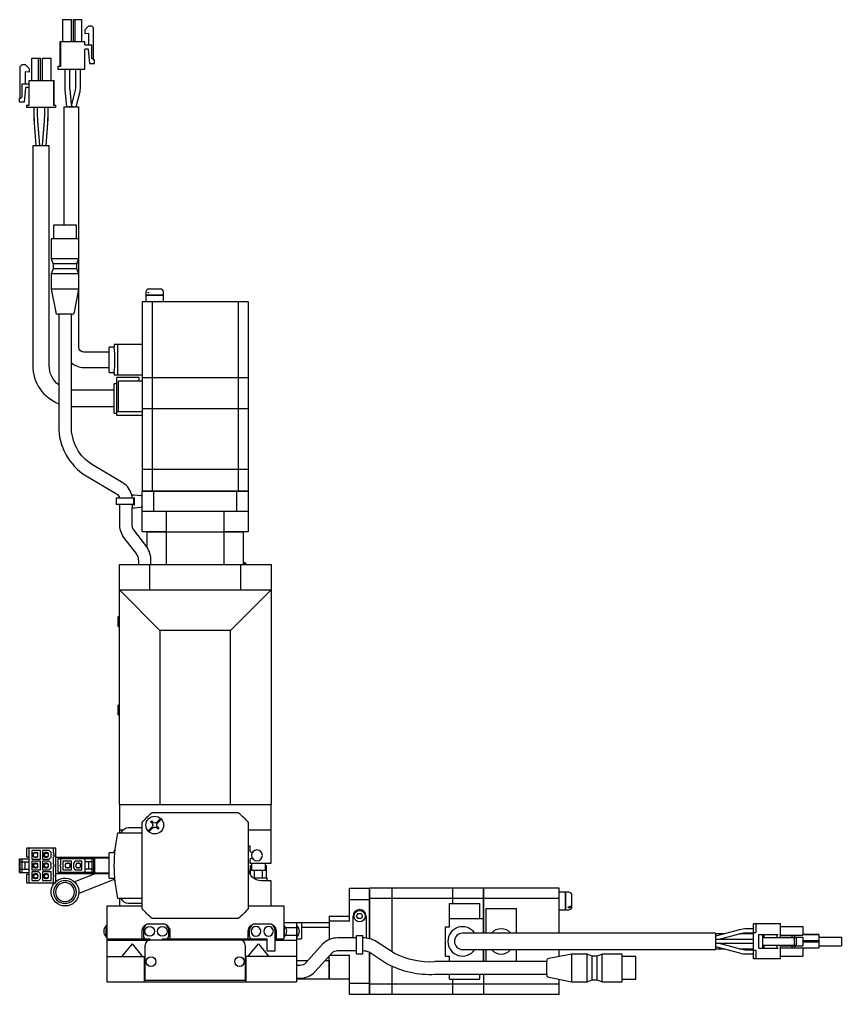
# Model space of a CAD drawing. Extents: x 0 to 1331, y -8 to 1030.
# Drawn here: x 1005.5 to 1330.6, y 325.6 to 711.2 of the extents above; entities that cross this region are included whole.
import ezdxf

# ---------------------------------------------------------------- set-up
doc = ezdxf.new("R2010")
doc.units = 0
doc.header["$LTSCALE"] = 0.5
doc.layers.add('MSM_CONTINUOUS', color=7, linetype='CONTINUOUS')

msp = doc.modelspace()

# ---------------------------------------------------------------- linework, layer by layer
at = {"layer": 'MSM_CONTINUOUS'}
for p, q in [((1022.58, 702.34), (1022.58, 711.24)), ((1022.58, 702.34), (1022.58, 711.24)), ((1022.58, 711.24), (1025.98, 711.24)), ((1025.98, 702.34), (1025.98, 711.24)), ((1026.78, 702.34), (1026.78, 711.24)), ((1026.78, 711.24), (1030.18, 711.24)), ((1026.78, 702.34), (1026.78, 711.24)), ((1027.53, 702.34), (1027.53, 711.24)), ((1030.18, 702.34), (1030.18, 711.24)), ((1032.78, 708.64), (1031.28, 707.14)), ((1032.78, 708.64), (1031.28, 707.14)), ((1031.28, 707.14), (1031.28, 705.64)), ((1031.28, 707.14), (1031.28, 705.64)), ((1031.28, 705.64), (1032.78, 705.77)), ((1034.08, 708.64), (1032.78, 708.64)), ((1032.78, 705.77), (1032.78, 701.09)), ((1032.78, 705.77), (1032.78, 701.09)), ((1034.78, 707.94), (1034.08, 708.64)), ((1034.78, 695.34), (1034.78, 707.94)), ((1021.68, 702.34), (1021.43, 702.34)), ((1021.43, 702.34), (1021.43, 692.64)), ((1021.68, 702.34), (1021.68, 692.64)), ((1031.28, 702.34), (1021.68, 702.34)), ((1021.68, 702.34), (1021.68, 692.64)), ((1031.28, 701.39), (1031.28, 702.34)), ((1031.28, 691.64), (1031.28, 699.29)), ((1034.08, 701.09), (1031.58, 701.09)), ((1031.58, 699.59), (1032.48, 699.59)), ((1032.68, 699.41), (1033.17, 693.84)), ((1032.68, 699.41), (1032.78, 698.25)), ((1032.68, 699.41), (1033.17, 693.84)), ((1032.68, 699.41), (1032.78, 698.25)), ((1032.78, 698.25), (1032.78, 698.25)), ((1034.08, 695.84), (1034.08, 701.09)), ((1010.38, 695.99), (1013.78, 695.99)), ((1010.38, 687.09), (1010.38, 695.99)), ((1013.03, 687.09), (1013.03, 695.99)), ((1013.78, 687.09), (1013.78, 695.99)), ((1014.58, 687.09), (1014.58, 695.99)), ((1014.58, 695.99), (1017.98, 695.99)), ((1017.98, 687.09), (1017.98, 695.99)), ((1034.78, 695.34), (1034.08, 695.84)), ((1035.08, 695.34), (1034.78, 695.34)), ((1035.08, 693.84), (1035.08, 695.34)), ((1005.78, 692.69), (1006.48, 693.39)), ((1005.78, 680.09), (1005.78, 692.69)), ((1006.48, 693.39), (1007.78, 693.39)), ((1007.78, 693.39), (1009.28, 691.89)), ((1009.28, 690.39), (1007.78, 690.52)), ((1007.78, 690.52), (1007.78, 685.84)), ((1009.28, 691.89), (1009.28, 690.39)), ((1020.68, 692.64), (1020.68, 691.64)), ((1021.68, 692.64), (1020.68, 692.64)), ((1020.68, 692.64), (1020.68, 691.64)), ((1020.68, 691.64), (1031.28, 691.64)), ((1023.45, 691.64), (1023.45, 683.73)), ((1025.45, 683.73), (1025.45, 691.64)), ((1027.65, 691.64), (1027.65, 684.28)), ((1029.65, 684.28), (1029.65, 691.64)), ((1033.17, 693.84), (1035.08, 693.84)), ((1009.28, 677.39), (1009.28, 687.09)), ((1009.28, 687.09), (1019.13, 687.09)), ((1018.88, 687.09), (1018.88, 677.39)), ((1019.13, 677.39), (1019.13, 687.09)), ((1006.48, 680.59), (1006.48, 685.84)), ((1006.48, 685.84), (1008.98, 685.84)), ((1007.88, 684.16), (1007.39, 678.59)), ((1008.98, 684.34), (1008.08, 684.34)), ((1023.45, 683.73), (1023.47, 683.45)), ((1023.47, 683.45), (1024.13, 676.64)), ((1025.46, 683.64), (1025.45, 683.73)), ((1026.04, 677.58), (1025.46, 683.64)), ((1027.53, 683.27), (1026.04, 677.58)), ((1027.65, 684.28), (1027.53, 683.27)), ((1027.86, 676.64), (1029.46, 682.77)), ((1029.46, 682.77), (1029.65, 684.28)), ((1005.48, 678.59), (1005.48, 680.09)), ((1005.48, 680.09), (1005.78, 680.09)), ((1005.78, 680.09), (1006.48, 680.59)), ((1007.39, 678.59), (1005.48, 678.59)), ((1008.28, 677.39), (1008.28, 676.39)), ((1008.28, 677.39), (1009.28, 677.39)), ((1019.88, 676.39), (1008.28, 676.39)), ((1011.15, 676.39), (1011.15, 672.76)), ((1012.65, 673.75), (1012.65, 676.39)), ((1015.35, 676.39), (1015.35, 673.76)), ((1016.85, 672.79), (1016.85, 676.39)), ((1018.88, 677.39), (1019.88, 677.39)), ((1019.88, 676.39), (1019.88, 677.39)), ((1022.98, 676.64), (1028.98, 676.64)), ((1022.98, 676.64), (1022.98, 629.94)), ((1026.13, 676.73), (1025.13, 676.64)), ((1026.04, 677.58), (1025.99, 676.86)), ((1026.12, 676.82), (1025.99, 676.86)), ((1026.83, 676.64), (1025.99, 676.86)), ((1025.99, 676.86), (1026.12, 676.82)), ((1026.12, 676.82), (1026.83, 676.64)), ((1026.13, 676.73), (1026.12, 676.82)), ((1028.98, 624.44), (1028.98, 676.64)), ((1011.15, 673.75), (1011.26, 671.02)), ((1011.18, 671.96), (1011.98, 661.39)), ((1012.75, 671.13), (1012.65, 673.75)), ((1013.48, 661.44), (1012.75, 671.13)), ((1015.25, 671.13), (1014.48, 661.45)), ((1015.35, 673.76), (1015.25, 671.13)), ((1015.98, 661.39), (1016.82, 671.93)), ((1016.75, 671.01), (1016.85, 673.76)), ((1010.73, 661.39), (1017.23, 661.39)), ((1010.73, 661.39), (1010.73, 574.39)), ((1013.48, 661.44), (1013.45, 661.39)), ((1017.23, 574.39), (1017.23, 661.39)), ((1027.98, 629.94), (1018.98, 629.94)), ((1018.98, 629.94), (1018.98, 624.44)), ((1027.98, 624.44), (1027.98, 629.94)), ((1028.98, 624.44), (1017.98, 624.44)), ((1017.98, 624.44), (1017.98, 616.64)), ((1028.98, 616.64), (1028.98, 624.44)), ((1028.98, 616.64), (1017.98, 616.64)), ((1017.98, 616.64), (1018.83, 614.64)), ((1028.13, 614.64), (1018.83, 614.64)), ((1018.83, 614.64), (1018.83, 612.64)), ((1028.13, 614.64), (1028.98, 616.64)), ((1028.13, 612.64), (1028.13, 614.64)), ((1028.98, 610.64), (1028.98, 616.64)), ((1018.83, 612.64), (1017.98, 610.64)), ((1028.98, 610.64), (1017.98, 610.64)), ((1017.98, 610.64), (1017.98, 604.64)), ((1028.13, 612.64), (1018.83, 612.64)), ((1028.98, 610.64), (1028.13, 612.64)), ((1028.98, 604.64), (1028.98, 610.64)), ((1028.98, 604.64), (1017.98, 604.64)), ((1017.98, 604.64), (1019.79, 595.45)), ((1027.17, 595.45), (1028.98, 604.64)), ((1028.98, 581.64), (1028.98, 604.64)), ((1055.48, 603.34), (1055.48, 602.19)), ((1062.48, 602.19), (1055.48, 602.19)), ((1062.48, 602.14), (1055.48, 602.14)), ((1055.48, 602.14), (1055.48, 599.64)), ((1055.53, 602.19), (1055.53, 602.14)), ((1056.33, 603.14), (1056.33, 603.34)), ((1056.69, 603.14), (1056.33, 603.14)), ((1056.69, 603.14), (1056.69, 603.34)), ((1061.18, 604.64), (1056.78, 604.64)), ((1062.43, 602.14), (1062.43, 602.19)), ((1062.48, 602.19), (1062.48, 603.34)), ((1062.48, 599.64), (1062.48, 602.14)), ((1095.98, 599.64), (1053.98, 599.64)), ((1053.98, 599.64), (1053.98, 569.69)), ((1058.01, 599.64), (1058.01, 569.69)), ((1091.95, 599.64), (1091.95, 569.69)), ((1095.98, 599.64), (1095.98, 569.69)), ((1026.19, 594.64), (1020.77, 594.64)), ((1020.98, 594.64), (1020.98, 550.44)), ((1025.98, 550.44), (1025.98, 594.64)), ((1053.98, 582.64), (1042.98, 582.64)), ((1042.98, 582.64), (1042.98, 581.64)), ((1044.41, 570.64), (1044.41, 582.64)), ((1040.98, 579.64), (1030.98, 579.64)), ((1040.98, 571.64), (1040.98, 581.64)), ((1042.98, 581.64), (1040.98, 581.64)), ((1030.98, 573.64), (1040.98, 573.64)), ((1040.98, 571.64), (1042.98, 571.64)), ((1042.98, 571.64), (1042.98, 570.64)), ((1053.98, 570.64), (1042.98, 570.64)), ((1042.98, 555.57), (1042.98, 567.21)), ((1043.98, 567.21), (1042.98, 567.21)), ((1052.78, 569.64), (1043.98, 569.64)), ((1043.98, 554.64), (1043.98, 569.64)), ((1044.58, 556.14), (1044.58, 568.14)), ((1053.98, 568.14), (1044.58, 568.14)), ((1052.78, 568.14), (1052.78, 569.64)), ((1053.98, 569.69), (1095.98, 569.69)), ((1053.98, 569.64), (1053.98, 533.39)), ((1053.98, 569.64), (1095.98, 569.64)), ((1054.03, 569.69), (1054.03, 569.64)), ((1058.01, 569.64), (1058.01, 557.39)), ((1058.27, 569.69), (1058.27, 569.64)), ((1091.69, 569.69), (1091.69, 569.64)), ((1091.95, 569.64), (1091.95, 557.39)), ((1095.93, 569.69), (1095.93, 569.64)), ((1095.98, 569.64), (1095.98, 557.39)), ((1042.98, 564.64), (1026.98, 564.64)), ((1026.98, 558.14), (1042.98, 558.14)), ((1042.98, 555.57), (1043.98, 555.57)), ((1053.98, 556.14), (1043.98, 556.14)), ((1053.98, 557.39), (1095.98, 557.39)), ((1053.98, 557.34), (1095.98, 557.34)), ((1054.03, 557.39), (1054.03, 557.34)), ((1058.01, 557.34), (1058.01, 533.39)), ((1058.27, 557.39), (1058.27, 557.34)), ((1091.69, 557.39), (1091.69, 557.34)), ((1091.95, 557.34), (1091.95, 533.39)), ((1095.93, 557.39), (1095.93, 557.34)), ((1095.98, 557.34), (1095.98, 533.39)), ((1053.98, 554.64), (1043.98, 554.64)), ((1046.38, 527.96), (1034.38, 535.08)), ((1053.98, 533.39), (1095.98, 533.39)), ((1053.98, 533.34), (1053.98, 524.64)), ((1053.98, 533.34), (1095.98, 533.34)), ((1054.03, 533.39), (1054.03, 533.34)), ((1058.01, 533.34), (1058.01, 524.64)), ((1058.27, 533.39), (1058.27, 533.34)), ((1091.69, 533.39), (1091.69, 533.34)), ((1091.95, 533.34), (1091.95, 524.64)), ((1095.93, 533.39), (1095.93, 533.34)), ((1095.98, 533.34), (1095.98, 524.64)), ((1031.83, 530.78), (1043.83, 523.66)), ((1095.98, 524.64), (1053.98, 524.64)), ((1054.08, 524.64), (1053.98, 524.54)), ((1058.48, 524.54), (1053.98, 524.54)), ((1053.98, 508.64), (1053.98, 524.54)), ((1058.48, 524.54), (1058.52, 524.64)), ((1058.48, 524.54), (1058.48, 516.64)), ((1091.48, 524.54), (1058.48, 524.54)), ((1091.48, 524.54), (1091.44, 524.64)), ((1091.48, 516.64), (1091.48, 524.54)), ((1095.98, 524.54), (1091.48, 524.54)), ((1095.98, 524.54), (1095.88, 524.64)), ((1095.98, 524.54), (1095.98, 508.64)), ((1050.71, 521.89), (1043.71, 521.89)), ((1043.71, 521.89), (1043.71, 519.39)), ((1049.79, 523.24), (1050.88, 523.24)), ((1049.84, 523.06), (1049.89, 522.74)), ((1049.89, 522.74), (1049.98, 521.89)), ((1050.71, 519.39), (1050.71, 521.89)), ((1050.88, 523.24), (1053.52, 523.01)), ((1050.88, 522.24), (1050.88, 519.03)), ((1050.71, 519.39), (1043.71, 519.39)), ((1044.71, 519.39), (1045.01, 519.39)), ((1045.01, 519.39), (1045.01, 511.91)), ((1049.99, 519.39), (1049.99, 518.57)), ((1049.99, 518.57), (1050.01, 518.2)), ((1050.88, 518.04), (1050, 518.04)), ((1050.01, 511.91), (1050.01, 518.2)), ((1053.52, 518.27), (1050.88, 518.04)), ((1058.48, 516.64), (1053.98, 516.64)), ((1091.48, 516.64), (1058.48, 516.64)), ((1063.48, 516.64), (1063.48, 495.64)), ((1086.48, 495.64), (1086.48, 516.64)), ((1095.98, 516.64), (1091.48, 516.64)), ((1055.82, 502.66), (1050.64, 509.41)), ((1046.67, 506.37), (1051.85, 499.62)), ((1063.48, 508.64), (1053.98, 508.64)), ((1055.98, 502.43), (1055.98, 508.64)), ((1055.98, 508.64), (1093.98, 508.64)), ((1095.98, 508.64), (1086.48, 508.64)), ((1093.98, 508.64), (1093.98, 495.64)), ((1044.98, 495.64), (1104.98, 495.64)), ((1044.98, 400.74), (1044.98, 495.64)), ((1052.48, 497.12), (1052.48, 495.64)), ((1056.98, 485.64), (1056.98, 495.64)), ((1057.48, 495.64), (1057.48, 497.12)), ((1092.98, 485.64), (1092.98, 495.64)), ((1095.13, 495.93), (1093.98, 495.93)), ((1095.13, 495.64), (1095.13, 495.93)), ((1104.98, 495.64), (1104.98, 400.74)), ((1060.98, 469.64), (1044.98, 485.64)), ((1044.98, 485.64), (1104.98, 485.64)), ((1104.98, 485.64), (1088.98, 469.64)), ((1044.48, 471.24), (1044.48, 475.04)), ((1044.98, 475.04), (1044.48, 475.04)), ((1044.48, 471.24), (1044.98, 471.24)), ((1060.98, 469.64), (1060.98, 400.74)), ((1088.98, 469.64), (1060.98, 469.64)), ((1088.98, 400.74), (1088.98, 469.64)), ((1044.48, 436.24), (1044.48, 440.04)), ((1044.98, 440.04), (1044.48, 440.04)), ((1044.48, 436.24), (1044.98, 436.24)), ((1044.98, 400.74), (1045.08, 400.64)), ((1104.98, 400.64), (1044.98, 400.64)), ((1044.98, 400.64), (1044.98, 389.64)), ((1058.01, 397.64), (1091.95, 397.64)), ((1060.88, 400.64), (1060.98, 400.74)), ((1060.98, 400.74), (1088.98, 400.74)), ((1088.98, 400.74), (1089.08, 400.64)), ((1104.88, 400.64), (1104.98, 400.74)), ((1104.98, 377.64), (1104.98, 400.64)), ((1053.98, 359.67), (1053.98, 393.61)), ((1057.32, 393.95), (1057.67, 394.3)), ((1057.92, 393.35), (1057.32, 393.95)), ((1057.67, 394.3), (1058.27, 393.7)), ((1059.69, 393.7), (1061.27, 395.28)), ((1061.63, 394.93), (1060.04, 393.35)), ((1095.98, 393.61), (1095.98, 359.67)), ((1044.41, 389.64), (1053.98, 389.64)), ((1046.32, 390.64), (1044.98, 390.64)), ((1048.56, 391.64), (1053.98, 391.64)), ((1056.33, 390.35), (1057.92, 391.93)), ((1058.27, 391.58), (1056.69, 389.99)), ((1060.29, 390.98), (1059.69, 391.58)), ((1060.04, 391.93), (1060.64, 391.33)), ((1060.64, 391.33), (1060.29, 390.98)), ((1104.98, 390.64), (1095.98, 390.64)), ((1008.28, 383.24), (1008.28, 380.14)), ((1019.58, 383.54), (1008.58, 383.54)), ((1009.28, 369.74), (1009.28, 383.54)), ((1010.38, 382.54), (1010.38, 379.14)), ((1013.78, 382.54), (1010.38, 382.54)), ((1013.78, 379.14), (1013.78, 382.54)), ((1014.58, 382.54), (1014.58, 379.14)), ((1017.23, 382.54), (1014.58, 382.54)), ((1017.98, 381.79), (1017.23, 382.54)), ((1017.98, 379.89), (1017.98, 381.79)), ((1018.88, 381.64), (1018.88, 383.54)), ((1019.88, 370.04), (1019.88, 383.24)), ((1042.98, 381.64), (1042.98, 382.46)), ((1043.27, 382.46), (1042.98, 382.46)), ((1095.98, 384.44), (1096.58, 384.44)), ((1096.58, 384.44), (1096.58, 382.25)), ((1096.58, 382.25), (1096.94, 382.04)), ((1005.48, 373.94), (1005.48, 379.34)), ((1005.48, 379.34), (1009.28, 379.34)), ((1005.78, 373.94), (1005.78, 379.34)), ((1005.78, 378.14), (1009.28, 378.14)), ((1006.48, 373.94), (1006.48, 379.34)), ((1007.78, 375.14), (1007.78, 378.14)), ((1008.28, 380.14), (1009.28, 380.14)), ((1010.38, 379.14), (1013.78, 379.14)), ((1010.38, 378.34), (1010.38, 374.94)), ((1013.78, 378.34), (1010.38, 378.34)), ((1011.53, 381.64), (1011.03, 381.64)), ((1011.03, 380.04), (1011.03, 381.64)), ((1012.4, 381.59), (1011.03, 381.59)), ((1011.03, 380.09), (1012.4, 380.09)), ((1011.03, 380.04), (1011.53, 380.04)), ((1012.03, 381.74), (1011.53, 381.74)), ((1011.53, 381.59), (1011.53, 381.74)), ((1011.53, 380.09), (1011.53, 379.94)), ((1011.53, 379.94), (1012.03, 379.94)), ((1012.03, 381.59), (1012.03, 381.74)), ((1012.68, 381.64), (1012.03, 381.64)), ((1012.03, 379.94), (1012.03, 380.09)), ((1012.03, 380.04), (1012.68, 380.04)), ((1012.78, 381.21), (1012.4, 381.59)), ((1012.4, 380.09), (1012.78, 380.46)), ((1012.68, 381.31), (1012.68, 381.64)), ((1012.68, 380.04), (1012.68, 380.36)), ((1012.78, 380.46), (1012.78, 381.21)), ((1013.78, 374.94), (1013.78, 378.34)), ((1014.58, 379.14), (1017.23, 379.14)), ((1014.58, 378.34), (1014.58, 374.94)), ((1017.23, 378.34), (1014.58, 378.34)), ((1015.73, 381.64), (1015.23, 381.64)), ((1015.23, 380.04), (1015.23, 381.64)), ((1016.6, 381.59), (1015.23, 381.59)), ((1015.39, 381.05), (1015.23, 380.53)), ((1015.23, 380.09), (1016.6, 380.09)), ((1015.23, 380.04), (1015.73, 380.04)), ((1016.23, 381.74), (1015.73, 381.74)), ((1015.73, 381.59), (1015.73, 381.74)), ((1015.73, 380.09), (1015.73, 379.94)), ((1015.73, 379.94), (1016.23, 379.94)), ((1016.23, 381.59), (1016.23, 381.74)), ((1016.88, 381.64), (1016.23, 381.64)), ((1016.23, 379.94), (1016.23, 380.09)), ((1016.23, 380.04), (1016.88, 380.04)), ((1016.98, 381.21), (1016.6, 381.59)), ((1016.6, 380.09), (1016.98, 380.46)), ((1016.69, 380.17), (1016.82, 380.62)), ((1016.88, 381.31), (1016.88, 381.64)), ((1016.88, 380.04), (1016.88, 380.36)), ((1016.98, 380.46), (1016.98, 381.21)), ((1017.23, 379.14), (1017.98, 379.89)), ((1017.98, 377.59), (1017.23, 378.34)), ((1018.88, 381.09), (1018.88, 381.14)), ((1018.88, 380.54), (1018.88, 380.59)), ((1018.88, 377.16), (1018.88, 380.04)), ((1019.88, 379.89), (1040.98, 379.89)), ((1020.68, 379.34), (1020.68, 373.94)), ((1035.08, 379.34), (1020.68, 379.34)), ((1021.68, 379.34), (1021.68, 376.89)), ((1022.58, 378.34), (1022.58, 374.94)), ((1025.98, 378.34), (1022.58, 378.34)), ((1025.98, 379.64), (1040.98, 379.64)), ((1025.98, 374.94), (1025.98, 378.34)), ((1027.53, 378.34), (1026.78, 377.59)), ((1030.18, 378.34), (1027.53, 378.34)), ((1030.18, 374.94), (1030.18, 378.34)), ((1031.28, 379.34), (1031.28, 373.94)), ((1034.78, 378.14), (1031.28, 378.14)), ((1032.78, 378.14), (1032.78, 375.14)), ((1034.08, 379.34), (1034.08, 373.94)), ((1034.78, 379.34), (1034.78, 373.94)), ((1035.08, 379.34), (1035.08, 373.94)), ((1040.98, 371.64), (1040.98, 381.64)), ((1043.19, 381.64), (1040.98, 381.64)), ((1096.94, 379.24), (1096.58, 379.03)), ((1096.58, 379.03), (1096.58, 377.64)), ((1005.78, 375.14), (1009.28, 375.14)), ((1010.38, 374.94), (1013.78, 374.94)), ((1010.38, 374.14), (1010.38, 370.74)), ((1013.03, 374.14), (1010.38, 374.14)), ((1011.53, 377.44), (1011.03, 377.44)), ((1011.03, 375.84), (1011.03, 377.44)), ((1012.4, 377.39), (1011.03, 377.39)), ((1011.03, 375.89), (1012.4, 375.89)), ((1011.03, 375.84), (1011.53, 375.84)), ((1012.03, 377.54), (1011.53, 377.54)), ((1011.53, 377.39), (1011.53, 377.54)), ((1011.53, 375.89), (1011.53, 375.74)), ((1011.53, 375.74), (1012.03, 375.74)), ((1012.03, 377.39), (1012.03, 377.54)), ((1012.68, 377.44), (1012.03, 377.44)), ((1012.03, 375.74), (1012.03, 375.89)), ((1012.03, 375.84), (1012.68, 375.84)), ((1012.78, 377.01), (1012.4, 377.39)), ((1012.4, 375.89), (1012.78, 376.26)), ((1012.68, 377.11), (1012.68, 377.44)), ((1012.68, 375.84), (1012.68, 376.16)), ((1012.78, 376.26), (1012.78, 377.01)), ((1013.78, 373.39), (1013.03, 374.14)), ((1014.58, 374.94), (1017.23, 374.94)), ((1014.58, 374.14), (1014.58, 370.74)), ((1017.98, 374.14), (1014.58, 374.14)), ((1015.73, 377.44), (1015.23, 377.44)), ((1015.23, 375.84), (1015.23, 377.44)), ((1016.6, 377.39), (1015.23, 377.39)), ((1015.23, 377.38), (1015.31, 377.39)), ((1015.23, 375.89), (1016.6, 375.89)), ((1015.23, 375.89), (1015.31, 375.89)), ((1015.23, 375.84), (1015.73, 375.84)), ((1016.23, 377.54), (1015.73, 377.54)), ((1015.73, 377.39), (1015.73, 377.54)), ((1015.73, 375.89), (1015.73, 375.74)), ((1015.73, 375.74), (1016.23, 375.74)), ((1016.23, 377.39), (1016.23, 377.54)), ((1016.88, 377.44), (1016.23, 377.44)), ((1016.23, 375.74), (1016.23, 375.89)), ((1016.23, 375.84), (1016.88, 375.84)), ((1016.98, 377.01), (1016.6, 377.39)), ((1016.6, 375.89), (1016.98, 376.26)), ((1016.88, 377.11), (1016.88, 377.44)), ((1016.88, 375.84), (1016.88, 376.16)), ((1016.98, 376.26), (1016.98, 377.01)), ((1017.23, 374.94), (1017.98, 375.69)), ((1017.98, 375.69), (1017.98, 377.59)), ((1017.98, 370.74), (1017.98, 374.14)), ((1018.88, 376.61), (1018.88, 376.66)), ((1018.88, 372.69), (1018.88, 376.11)), ((1021.68, 376.39), (1021.68, 373.94)), ((1022.58, 374.94), (1025.98, 374.94)), ((1023.95, 377.39), (1023.58, 377.01)), ((1023.58, 377.01), (1023.58, 376.26)), ((1023.58, 376.26), (1023.95, 375.89)), ((1024.33, 377.44), (1023.68, 377.44)), ((1023.68, 377.44), (1023.68, 377.11)), ((1023.68, 376.16), (1023.68, 375.84)), ((1023.68, 375.84), (1024.33, 375.84)), ((1025.33, 377.39), (1023.95, 377.39)), ((1023.95, 375.89), (1025.33, 375.89)), ((1024.83, 377.54), (1024.33, 377.54)), ((1024.33, 377.54), (1024.33, 377.39)), ((1024.33, 375.89), (1024.33, 375.74)), ((1024.33, 375.74), (1024.83, 375.74)), ((1024.83, 377.54), (1024.83, 377.39)), ((1025.33, 377.44), (1024.83, 377.44)), ((1024.83, 375.74), (1024.83, 375.89)), ((1024.83, 375.84), (1025.33, 375.84)), ((1025.33, 377.44), (1025.33, 375.84)), ((1026.78, 377.59), (1026.78, 375.69)), ((1026.78, 375.69), (1027.53, 374.94)), ((1027.53, 374.94), (1030.18, 374.94)), ((1028.15, 377.39), (1027.78, 377.01)), ((1027.78, 377.01), (1027.78, 376.26)), ((1027.78, 376.26), (1028.15, 375.89)), ((1028.53, 377.44), (1027.88, 377.44)), ((1027.88, 377.44), (1027.88, 377.11)), ((1027.88, 376.16), (1027.88, 375.84)), ((1027.88, 375.84), (1028.53, 375.84)), ((1029.53, 377.39), (1028.15, 377.39)), ((1028.15, 375.89), (1029.53, 375.89)), ((1029.03, 377.54), (1028.53, 377.54)), ((1028.53, 377.54), (1028.53, 377.39)), ((1028.53, 375.89), (1028.53, 375.74)), ((1028.53, 375.74), (1029.03, 375.74)), ((1029.03, 377.54), (1029.03, 377.39)), ((1029.53, 377.44), (1029.03, 377.44)), ((1029.03, 375.74), (1029.03, 375.89)), ((1029.03, 375.84), (1029.53, 375.84)), ((1029.53, 377.44), (1029.53, 375.84)), ((1034.78, 375.14), (1031.28, 375.14)), ((1095.98, 377.14), (1096.08, 377.14)), ((1096.08, 375.64), (1096.08, 377.14)), ((1096.58, 377.64), (1104.98, 377.64)), ((1096.8, 373.05), (1096.8, 376.64)), ((1096.8, 376.64), (1097.23, 376.64)), ((1097.23, 377.64), (1097.23, 374.64)), ((1102.73, 374.64), (1097.23, 374.64)), ((1098.39, 371.64), (1098.39, 374.64)), ((1101.57, 371.64), (1101.57, 374.64)), ((1102.73, 374.64), (1102.73, 377.64)), ((1102.73, 376.64), (1103.16, 376.64)), ((1103.16, 371.64), (1103.16, 376.64)), ((1005.48, 373.94), (1009.28, 373.94)), ((1008.28, 373.14), (1008.28, 370.04)), ((1009.28, 373.14), (1008.28, 373.14)), ((1010.38, 370.74), (1013.03, 370.74)), ((1011.53, 373.24), (1011.03, 373.24)), ((1011.03, 371.64), (1011.03, 373.24)), ((1012.4, 373.19), (1011.03, 373.19)), ((1011.03, 371.69), (1012.4, 371.69)), ((1011.03, 371.64), (1011.53, 371.64)), ((1011.18, 372.64), (1011.34, 373.19)), ((1012.03, 373.34), (1011.53, 373.34)), ((1011.53, 373.19), (1011.53, 373.34)), ((1011.53, 371.69), (1011.53, 371.54)), ((1011.53, 371.54), (1012.03, 371.54)), ((1012.03, 373.19), (1012.03, 373.34)), ((1012.68, 373.24), (1012.03, 373.24)), ((1012.03, 371.54), (1012.03, 371.69)), ((1012.03, 371.64), (1012.68, 371.64)), ((1012.78, 372.81), (1012.4, 373.19)), ((1012.4, 371.69), (1012.78, 372.06)), ((1012.78, 372.78), (1012.63, 372.24)), ((1012.68, 372.91), (1012.68, 373.24)), ((1012.68, 371.64), (1012.68, 371.96)), ((1012.78, 372.06), (1012.78, 372.81)), ((1013.03, 370.74), (1013.78, 371.49)), ((1013.78, 371.49), (1013.78, 373.39)), ((1014.58, 370.74), (1017.98, 370.74)), ((1015.73, 373.24), (1015.23, 373.24)), ((1015.23, 371.64), (1015.23, 373.24)), ((1016.6, 373.19), (1015.23, 373.19)), ((1015.39, 372.22), (1015.23, 372.75)), ((1015.23, 371.69), (1016.6, 371.69)), ((1015.23, 371.64), (1015.73, 371.64)), ((1016.23, 373.34), (1015.73, 373.34)), ((1015.73, 373.19), (1015.73, 373.34)), ((1015.73, 371.69), (1015.73, 371.54)), ((1015.73, 371.54), (1016.23, 371.54)), ((1016.23, 373.19), (1016.23, 373.34)), ((1016.88, 373.24), (1016.23, 373.24)), ((1016.23, 371.54), (1016.23, 371.69)), ((1016.23, 371.64), (1016.88, 371.64)), ((1016.98, 372.81), (1016.6, 373.19)), ((1016.6, 371.69), (1016.98, 372.06)), ((1016.69, 373.1), (1016.82, 372.65)), ((1016.88, 372.91), (1016.88, 373.24)), ((1016.88, 371.64), (1016.88, 371.96)), ((1016.98, 372.06), (1016.98, 372.81)), ((1018.88, 369.74), (1018.88, 372.19)), ((1040.98, 373.39), (1019.88, 373.39)), ((1035.08, 373.94), (1020.68, 373.94)), ((1040.98, 373.64), (1025.98, 373.64)), ((1027.14, 370.25), (1035.19, 373.39)), ((1042.98, 371.06), (1028.95, 365.59)), ((1040.98, 371.64), (1043.19, 371.64)), ((1042.98, 370.82), (1042.98, 371.64)), ((1042.98, 370.82), (1043.27, 370.82)), ((1103.48, 371.64), (1098.08, 371.64)), ((1104.98, 370.64), (1101.08, 370.64)), ((1103.48, 370.64), (1103.48, 371.64)), ((1104.98, 360.64), (1104.98, 370.64)), ((1008.58, 369.74), (1019.58, 369.74)), ((1135.98, 354.64), (1135.98, 367.64)), ((1135.98, 367.64), (1143.88, 367.64)), ((1143.88, 347.69), (1143.88, 367.64)), ((1143.98, 367.54), (1143.88, 367.64)), ((1143.98, 347.67), (1143.98, 367.64)), ((1152.68, 367.64), (1143.98, 367.64)), ((1152.68, 367.64), (1152.68, 342.61)), ((1152.73, 367.59), (1152.68, 367.59)), ((1176.68, 367.64), (1152.73, 367.64)), ((1152.73, 367.64), (1152.73, 342.58)), ((1176.68, 367.64), (1176.68, 361.64)), ((1176.73, 367.59), (1176.68, 367.59)), ((1176.73, 367.64), (1176.73, 361.64)), ((1188.98, 367.64), (1176.73, 367.64)), ((1188.98, 349.89), (1188.98, 367.64)), ((1189.03, 367.59), (1188.98, 367.59)), ((1189.03, 367.64), (1189.03, 349.89)), ((1218.98, 367.64), (1189.03, 367.64)), ((1218.98, 349.89), (1218.98, 367.64)), ((1053.98, 363.64), (1044.41, 363.64)), ((1044.98, 363.64), (1044.98, 360.64)), ((1143.88, 363.14), (1135.98, 363.14)), ((1143.98, 363.1), (1143.88, 363.14)), ((1152.68, 363.61), (1143.98, 363.61)), ((1152.73, 363.35), (1152.68, 363.35)), ((1176.68, 363.61), (1152.73, 363.61)), ((1176.73, 363.35), (1176.68, 363.35)), ((1188.98, 363.61), (1176.73, 363.61)), ((1189.03, 363.35), (1188.98, 363.35)), ((1218.98, 363.61), (1189.03, 363.61)), ((1221.48, 366.14), (1218.98, 366.14)), ((1221.48, 359.14), (1221.48, 366.14)), ((1221.53, 366.09), (1221.48, 366.09)), ((1221.53, 359.14), (1221.53, 366.14)), ((1222.68, 366.14), (1221.53, 366.14)), ((1223.98, 360.44), (1223.98, 364.84)), ((1039.98, 360.64), (1053.98, 360.64)), ((1039.98, 360.64), (1039.98, 330.64)), ((1053.98, 361.64), (1048.56, 361.64)), ((1095.98, 360.64), (1109.98, 360.64)), ((1109.98, 360.64), (1109.98, 347.64)), ((1175.48, 352.42), (1175.48, 361.64)), ((1175.48, 361.64), (1187.48, 361.64)), ((1187.48, 355.64), (1187.48, 361.64)), ((1189.98, 349.89), (1189.98, 359.64)), ((1189.98, 359.64), (1201.98, 359.64)), ((1201.98, 349.89), (1201.98, 359.64)), ((1218.98, 359.14), (1221.48, 359.14)), ((1221.48, 359.19), (1221.53, 359.19)), ((1221.53, 359.14), (1222.68, 359.14)), ((1222.48, 360.35), (1222.68, 360.35)), ((1222.48, 359.99), (1222.48, 360.35)), ((1222.48, 359.99), (1222.68, 359.99)), ((1091.95, 355.64), (1058.01, 355.64)), ((1127.98, 356.64), (1127.98, 347.35)), ((1127.98, 356.64), (1135.98, 356.64)), ((1137.38, 348.01), (1137.38, 356.64)), ((1138.82, 356.64), (1139.4, 357.64)), ((1139.4, 355.64), (1138.82, 356.64)), ((1139.4, 357.64), (1140.56, 357.64)), ((1140.56, 355.64), (1139.4, 355.64)), ((1140.56, 357.64), (1141.13, 356.64)), ((1141.13, 356.64), (1140.56, 355.64)), ((1142.58, 356.64), (1142.58, 347.93)), ((1175.48, 355.64), (1188.98, 355.64)), ((1039.69, 352.79), (1039.69, 348.49)), ((1039.98, 352.79), (1039.69, 352.79)), ((1054.48, 351.14), (1054.48, 348.64)), ((1056.98, 353.64), (1061.98, 353.64)), ((1064.48, 348.64), (1064.48, 351.14)), ((1096.48, 348.64), (1096.48, 351.14)), ((1098.98, 353.64), (1103.98, 353.64)), ((1106.48, 351.14), (1106.48, 342.84)), ((1109.98, 354.14), (1127.98, 354.14)), ((1110.27, 352.79), (1109.98, 352.79)), ((1110.27, 348.49), (1110.27, 352.79)), ((1110.76, 352.17), (1114.98, 352.17)), ((1114.98, 354.14), (1114.98, 330.64)), ((1115.27, 352.79), (1114.98, 352.79)), ((1115.27, 348.49), (1115.27, 352.79)), ((1116.98, 354.14), (1116.98, 347.64)), ((1127.98, 352.14), (1116.98, 352.14)), ((1135.98, 354.64), (1127.98, 354.64)), ((1173.98, 340.86), (1173.98, 352.42)), ((1173.98, 352.42), (1175.48, 352.42)), ((1290.21, 351.21), (1280.73, 348.66)), ((1295.73, 351.59), (1293.1, 351.59)), ((1306.43, 353.54), (1295.73, 353.54)), ((1295.73, 339.74), (1295.73, 353.54)), ((1296.73, 353.54), (1296.73, 350.14)), ((1306.43, 348.14), (1306.43, 353.54)), ((1306.43, 352.54), (1315.33, 352.54)), ((1315.33, 352.54), (1315.33, 349.14)), ((1039.69, 348.49), (1039.98, 348.49)), ((1039.98, 347.64), (1056.98, 347.64)), ((1039.98, 347.14), (1056.98, 347.14)), ((1053.98, 347.64), (1053.98, 350.64)), ((1056.98, 347.64), (1056.98, 347.13)), ((1103.48, 347.14), (1057.18, 347.14)), ((1061.98, 347.14), (1061.98, 347.64)), ((1061.98, 347.64), (1103.48, 347.64)), ((1064.98, 350.64), (1064.98, 347.64)), ((1095.98, 347.64), (1095.98, 350.64)), ((1103.48, 342.84), (1103.48, 347.64)), ((1106.48, 347.64), (1109.98, 347.64)), ((1106.48, 347.14), (1114.98, 347.14)), ((1106.98, 350.64), (1106.98, 347.64)), ((1109.98, 348.49), (1110.27, 348.49)), ((1110.76, 349.1), (1114.98, 349.1)), ((1114.98, 348.49), (1115.27, 348.49)), ((1114.98, 347.64), (1116.98, 347.64)), ((1138.73, 348.01), (1131.25, 348.01)), ((1138.73, 348.98), (1141.23, 348.98)), ((1138.73, 348.72), (1138.73, 348.98)), ((1138.73, 341.74), (1138.73, 348.72)), ((1141.23, 348.72), (1141.23, 348.98)), ((1141.23, 341.74), (1141.23, 348.72)), ((1280.73, 349.89), (1180.73, 349.89)), ((1280.73, 349.89), (1280.73, 343.39)), ((1284.36, 349.64), (1280.73, 349.64)), ((1280.73, 347.67), (1280.82, 347.39)), ((1295.73, 347.39), (1280.73, 347.39)), ((1281.76, 347.39), (1290.6, 349.76)), ((1295.73, 349.64), (1290.15, 349.64)), ((1293.1, 350.09), (1295.73, 350.09)), ((1295.73, 350.14), (1296.73, 350.14)), ((1297.93, 343.94), (1297.93, 349.34)), ((1297.93, 349.34), (1305.48, 349.34)), ((1299.43, 343.94), (1299.43, 349.34)), ((1299.43, 348.14), (1312.73, 348.14)), ((1299.93, 348.14), (1299.93, 349.34)), ((1305.18, 348.14), (1305.18, 349.34)), ((1306.43, 349.14), (1315.33, 349.14)), ((1306.43, 348.34), (1315.33, 348.34)), ((1310.98, 349.14), (1310.98, 348.34)), ((1311.98, 349.14), (1311.98, 348.34)), ((1312.03, 345.14), (1312.03, 348.14)), ((1312.73, 345.14), (1312.73, 348.14)), ((1315.33, 349.34), (1318.63, 349.34)), ((1318.75, 349.34), (1315.33, 349.34)), ((1315.33, 349.34), (1320.43, 349.34)), ((1321.68, 349.34), (1315.33, 349.34)), ((1315.33, 348.34), (1315.33, 344.94)), ((1318.63, 349.34), (1318.93, 349.34)), ((1318.93, 349.34), (1318.75, 349.34)), ((1320.43, 349.34), (1320.73, 349.34)), ((1320.73, 349.34), (1321.68, 349.34)), ((1321.68, 349.34), (1321.68, 343.94)), ((1321.68, 348.34), (1330.58, 348.34)), ((1321.68, 348.34), (1330.58, 348.34)), ((1321.68, 348.34), (1330.58, 348.34)), ((1330.58, 348.34), (1330.58, 344.94)), ((1049.98, 345.64), (1046.13, 340.94)), ((1049.98, 345.64), (1053.86, 340.87)), ((1055.18, 331.14), (1055.18, 345.14)), ((1094.78, 345.14), (1094.78, 331.14)), ((1096.11, 340.9), (1099.98, 345.64)), ((1099.98, 345.64), (1103.85, 340.9)), ((1125.37, 345.5), (1118.62, 337.98)), ((1153.65, 341.98), (1146.53, 346.66)), ((1180.73, 343.39), (1280.73, 343.39)), ((1188.98, 338.64), (1188.98, 343.39)), ((1189.03, 343.39), (1189.03, 338.64)), ((1189.98, 338.64), (1189.98, 343.39)), ((1201.98, 338.64), (1201.98, 343.39)), ((1218.98, 340.66), (1218.98, 343.39)), ((1280.73, 345.89), (1280.82, 345.89)), ((1280.73, 344.61), (1290.22, 342.07)), ((1280.73, 343.64), (1284.36, 343.64)), ((1280.86, 346), (1281.76, 345.89)), ((1281.76, 345.89), (1295.73, 345.89)), ((1290.61, 343.52), (1281.76, 345.89)), ((1290.15, 343.64), (1295.73, 343.64)), ((1295.73, 343.19), (1293.1, 343.19)), ((1297.93, 343.94), (1305.48, 343.94)), ((1299.43, 345.14), (1312.73, 345.14)), ((1299.93, 343.94), (1299.93, 345.14)), ((1305.18, 343.94), (1305.18, 345.14)), ((1306.43, 339.74), (1306.43, 345.14)), ((1306.43, 344.94), (1315.33, 344.94)), ((1306.43, 344.14), (1315.33, 344.14)), ((1310.98, 344.94), (1310.98, 344.14)), ((1311.98, 344.94), (1311.98, 344.14)), ((1321.68, 346.89), (1315.33, 346.89)), ((1321.68, 346.39), (1315.33, 346.39)), ((1315.33, 344.14), (1315.33, 340.74)), ((1321.68, 343.94), (1315.33, 343.94)), ((1321.68, 344.94), (1330.58, 344.94)), ((1039.98, 340.64), (1055.18, 340.64)), ((1046.08, 340.76), (1046.24, 340.64)), ((1053.72, 340.64), (1053.88, 340.76)), ((1053.86, 340.87), (1053.88, 340.76)), ((1054.98, 330.64), (1054.98, 340.64)), ((1114.98, 340.64), (1094.78, 340.64)), ((1094.98, 340.64), (1094.98, 330.64)), ((1096.08, 340.76), (1096.24, 340.64)), ((1106.48, 342.84), (1103.48, 342.84)), ((1103.72, 340.64), (1103.88, 340.76)), ((1103.85, 340.9), (1103.88, 340.76)), ((1122.34, 334.64), (1129.09, 342.17)), ((1127.98, 331.64), (1127.98, 340.93)), ((1128.17, 341.14), (1135.98, 341.14)), ((1131.25, 343.01), (1138.73, 343.01)), ((1135.98, 325.64), (1135.98, 341.14)), ((1138.73, 341.74), (1141.23, 341.74)), ((1143.78, 342.48), (1150.9, 337.8)), ((1143.88, 325.64), (1143.88, 342.42)), ((1143.98, 325.64), (1143.98, 342.35)), ((1173.98, 340.86), (1175.48, 340.86)), ((1175.48, 338.64), (1175.48, 340.86)), ((1223.98, 341.64), (1214.79, 339.83)), ((1223.98, 330.64), (1223.98, 341.64)), ((1229.98, 341.64), (1223.98, 341.64)), ((1229.98, 330.64), (1229.98, 341.64)), ((1231.98, 340.79), (1229.98, 341.64)), ((1231.98, 331.49), (1231.98, 340.79)), ((1233.98, 340.79), (1231.98, 340.79)), ((1235.98, 341.64), (1233.98, 340.79)), ((1233.98, 331.49), (1233.98, 340.79)), ((1235.98, 330.64), (1235.98, 341.64)), ((1243.78, 341.64), (1235.98, 341.64)), ((1243.78, 330.64), (1243.78, 341.64)), ((1249.28, 340.64), (1243.78, 340.64)), ((1249.28, 331.64), (1249.28, 340.64)), ((1293.1, 341.69), (1295.73, 341.69)), ((1295.73, 343.14), (1296.73, 343.14)), ((1306.43, 339.74), (1295.73, 339.74)), ((1296.73, 343.14), (1296.73, 339.74)), ((1306.43, 340.74), (1315.33, 340.74)), ((1114.98, 339.14), (1119.66, 339.14)), ((1116.46, 337.14), (1114.98, 337.14)), ((1126.38, 339.14), (1127.98, 339.14)), ((1127.98, 339.14), (1127.98, 331.64)), ((1152.68, 336.92), (1152.68, 325.64)), ((1152.73, 336.9), (1152.73, 325.64)), ((1213.98, 338.64), (1169.78, 338.64)), ((1213.98, 333.43), (1213.98, 338.85)), ((1055.18, 332.14), (1054.98, 332.14)), ((1094.98, 332.14), (1094.78, 332.14)), ((1114.98, 332.14), (1116.46, 332.14)), ((1127.98, 331.64), (1114.98, 331.64)), ((1135.98, 331.64), (1127.98, 331.64)), ((1169.78, 333.64), (1213.98, 333.64)), ((1175.48, 331.64), (1175.48, 333.64)), ((1175.48, 331.64), (1187.48, 331.64)), ((1176.68, 331.64), (1176.68, 325.64)), ((1176.73, 331.64), (1176.73, 325.64)), ((1187.48, 331.64), (1187.48, 333.64)), ((1188.98, 333.64), (1188.98, 325.64)), ((1189.03, 333.64), (1189.03, 325.64)), ((1189.98, 333.64), (1201.98, 333.64)), ((1214.79, 332.44), (1223.98, 330.64)), ((1218.98, 325.64), (1218.98, 331.62)), ((1243.78, 331.64), (1249.28, 331.64)), ((1039.98, 330.64), (1114.98, 330.64)), ((1094.78, 331.14), (1055.18, 331.14)), ((1135.98, 330.14), (1143.88, 330.14)), ((1143.98, 330.18), (1143.88, 330.14)), ((1152.68, 329.67), (1143.98, 329.67)), ((1152.73, 329.92), (1152.68, 329.92)), ((1176.68, 329.67), (1152.73, 329.67)), ((1176.73, 329.92), (1176.68, 329.92)), ((1188.98, 329.67), (1176.73, 329.67)), ((1189.03, 329.92), (1188.98, 329.92)), ((1218.98, 329.67), (1189.03, 329.67)), ((1223.98, 330.64), (1229.98, 330.64)), ((1229.98, 330.64), (1231.98, 331.49)), ((1231.98, 331.49), (1233.98, 331.49)), ((1233.98, 331.49), (1235.98, 330.64)), ((1235.98, 330.64), (1243.78, 330.64)), ((1143.88, 325.64), (1135.98, 325.64)), ((1143.88, 325.64), (1143.98, 325.74)), ((1152.68, 325.64), (1143.98, 325.64)), ((1152.73, 325.69), (1152.68, 325.69)), ((1176.68, 325.64), (1152.73, 325.64)), ((1176.73, 325.69), (1176.68, 325.69)), ((1188.98, 325.64), (1176.73, 325.64)), ((1189.03, 325.69), (1188.98, 325.69)), ((1218.98, 325.64), (1189.03, 325.64))]:
    msp.add_line(p, q, dxfattribs=at)
for centre, radius in [((1058.98, 392.64), 3.5), ((1016.1, 380.84), 0.75), ((1011.9, 376.64), 0.75), ((1016.1, 376.64), 0.75), ((1011.9, 372.44), 0.75), ((1016.1, 372.44), 0.75), ((1139.98, 356.64), 2.25), ((1056.98, 350.64), 1.9), ((1061.98, 350.64), 1.9), ((1057.48, 338.64), 1.9), ((1092.48, 338.64), 1.9)]:
    msp.add_circle(centre, radius, dxfattribs=at)
at = {"layer": 'MSM_CONTINUOUS', "extrusion": (0, 0, -1)}
for centre, radius in [((-1099.38, 380.64), 2.15), ((-1023.48, 366.14), 4.5), ((-1023.48, 366.14), 3.75), ((-1098.98, 350.64), 1.9), ((-1103.98, 350.64), 1.9)]:
    msp.add_circle(centre, radius, dxfattribs=at)
for centre, radius, start, end in [((-1031.58, 701.39), 0.3, 270, 0), ((-1031.58, 699.29), 0.3, 0, 90), ((-1032.48, 699.39), 0.2, 90, 175), ((-1030.98, 581.64), 2, 270, 360), ((-1026.98, 574.39), 9.75, 307.9799, 0), ((-1026.98, 574.39), 9.75, 270, 275.8868), ((-1043.76, 550.18), 17.78, 301.8382, 0.8146), ((-1042.48, 521.54), 2.52, 122.3762, 172.0006), ((-1053.48, 518.77), 0.5, 180, 265), ((-1054.64, 511.75), 4.64, 329.639, 1.9447), ((-1047.85, 497.27), 4.64, 149.639, 181.9447), ((-1074.98, 376.64), 27, 38.9424, 51.0576), ((-1074.98, 376.64), 27, 128.9424, 141.0576), ((-1057.21, 392.64), 1, 135, 225), ((-1058.98, 394.41), 1, 225, 315), ((-1060.75, 392.64), 1, 315, 45), ((-1102.98, 376.64), 60, 347.4867, 12.5133), ((-1048.56, 388.64), 3, 19.4712, 90), ((-1058.98, 390.87), 1, 45, 135), ((-1096.06, 380.52), 1.75, 120, 142.4351), ((-1018.88, 381.39), 0.25, 90, 270), ((-1018.88, 380.84), 0.25, 90, 270), ((-1018.88, 380.29), 0.25, 90, 270), ((-1096.06, 380.75), 1.75, 217.5649, 240), ((-1018.88, 376.91), 0.25, 90, 270), ((-1018.88, 376.36), 0.25, 90, 270), ((-1021.68, 376.64), 0.25, 269.9993, 89.9993), ((-1024.45, 376.64), 1, 131.4089, 151.0443), ((-1024.45, 376.64), 1, 208.9543, 228.5897), ((-1028.65, 376.64), 1, 131.4089, 151.0443), ((-1028.65, 376.64), 1, 208.9543, 228.5897), ((-1101.08, 375.64), 5, 270, 0), ((-1023.48, 366.14), 5.5, 49.1148, 40.8852), ((-1018.88, 372.44), 0.25, 90, 270), ((-1048.56, 364.64), 3, 270, 340.5288), ((-1074.98, 376.64), 27, 308.9424, 321.0576), ((-1074.98, 376.64), 27, 218.9424, 231.0576), ((-1056.98, 350.64), 3, 0, 90), ((-1061.98, 350.64), 3, 90, 180), ((-1098.98, 350.64), 3, 0, 90), ((-1103.98, 350.64), 3, 90, 180), ((-1293.1, 340.43), 9.65, 75.0035, 90.008), ((-1293.09, 352.8), 9.61, 269.9909, 285.0002), ((-1131.17, 340.02), 2.98, 45.8822, 91.5929), ((-1141.21, 336.34), 6.65, 90.1766, 112.7547), ((-1116.54, 340.12), 2.98, 225.8822, 271.5929)]:
    msp.add_arc(centre, radius, start, end, dxfattribs=at)
at = {"layer": 'MSM_CONTINUOUS'}
for centre, radius, start, end in [((1032.48, 699.39), 0.2, 5, 90), ((1032.48, 699.39), 0.2, 5, 90), ((1008.08, 684.14), 0.2, 90, 175), ((1008.98, 686.14), 0.3, 270, 0), ((1008.98, 684.04), 0.3, 0, 90), ((1021.9, 672.76), 10.75, 180, 184.2892), ((1006.1, 672.79), 10.75, 355.452, 0), ((1056.78, 603.34), 1.3, 90, 180), ((1061.18, 603.34), 1.3, 0, 90), ((1020.77, 595.64), 1, 191.1187, 270), ((1026.19, 595.64), 1, 270, 348.8813), ((983.19, 576.64), 60, 355.2198, 4.7802), ((1030.98, 581.64), 8, 231.3178, 270), ((1026.98, 574.39), 16.25, 180, 248.3318), ((1026.98, 574.39), 16.25, 266.4719, 270), ((1043.75, 550.18), 22.77, 179.3532, 238.4315), ((1042.51, 521.56), 7.49, 11.5622, 58.8505), ((1053.48, 522.51), 0.5, 360, 85), ((1054.3, 511.68), 9.29, 178.5737, 214.8576), ((1048.19, 497.35), 9.29, 358.5737, 34.8576), ((1092.98, 493.84), 3, 44.22, 70.5288), ((1008.58, 383.24), 0.3, 90, 180), ((1019.58, 383.24), 0.3, 0, 90), ((1025.98, 376.64), 3, 64.1588, 115.8426), ((1025.98, 376.64), 3, 244.1588, 295.8426), ((1008.58, 370.04), 0.3, 180, 270), ((1019.58, 370.04), 0.3, 270, 0), ((1222.68, 364.84), 1.3, 0, 90), ((1139.98, 356.64), 2.6, 0, 180), ((1222.7, 361.96), 1.61, 269.2584, 304.7863), ((1222.68, 360.44), 1.3, 270, 360), ((1222.7, 361.66), 1.66, 269.4455, 299.7231), ((1223.09, 360.99), 0.891, 298.7486, 355.0367), ((1223.17, 361.31), 0.809, 303.6126, 357.2927), ((1041.78, 350.64), 3, 134.22, 225.78), ((1056.98, 351.14), 2.5, 90, 180), ((1061.98, 351.14), 2.5, 0, 90), ((1098.98, 351.14), 2.5, 90, 180), ((1103.98, 351.14), 2.5, 0, 90), ((1108.18, 350.64), 3, 314.22, 45.7799), ((1113.18, 350.64), 3, 314.22, 45.7799), ((1180.73, 346.64), 5.82, 33.9465, 326.0534), ((1195.98, 346.64), 5, 40.5416, 139.4584), ((1293.1, 340.44), 11.15, 89.9911, 105.0006), ((1055.48, 348.64), 1, 180, 270), ((1057.18, 345.14), 2, 90, 180), ((1063.48, 348.64), 1, 270, 0), ((1092.78, 345.14), 2, 0, 90), ((1097.48, 348.64), 1, 180, 270), ((1131.14, 340.11), 7.9, 89.1704, 136.9119), ((1141.33, 337.26), 10.74, 61.0436, 90.5246), ((1180.73, 346.64), 3.25, 90, 270), ((1272.68, 345.73), 8.39, 11.3736, 16.3918), ((1195.98, 346.64), 5, 220.5416, 319.4584), ((1285.35, 344.32), 4.79, 159.3932, 164.5796), ((1046.5, 340.74), 0.42, 152.6391, 177.6617), ((1096.43, 340.75), 0.351, 155.7767, 178.8192), ((1168.22, 371.76), 33.15, 243.9155, 272.6872), ((1214.98, 338.85), 1, 101.1187, 180), ((1293.09, 352.8), 11.11, 255, 270.006), ((1167.89, 369.95), 36.36, 242.1486, 272.9777), ((1116.57, 340.03), 7.9, 269.1704, 316.9119), ((1214.98, 333.43), 1, 180, 258.8813)]:
    msp.add_arc(centre, radius, start, end, dxfattribs=at)

doc.saveas('drawing.dxf')
